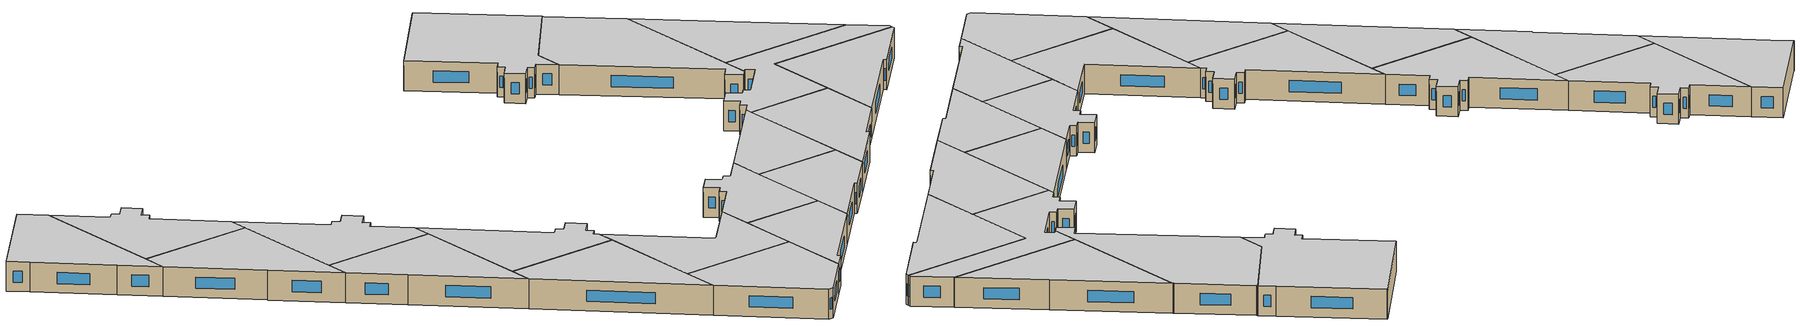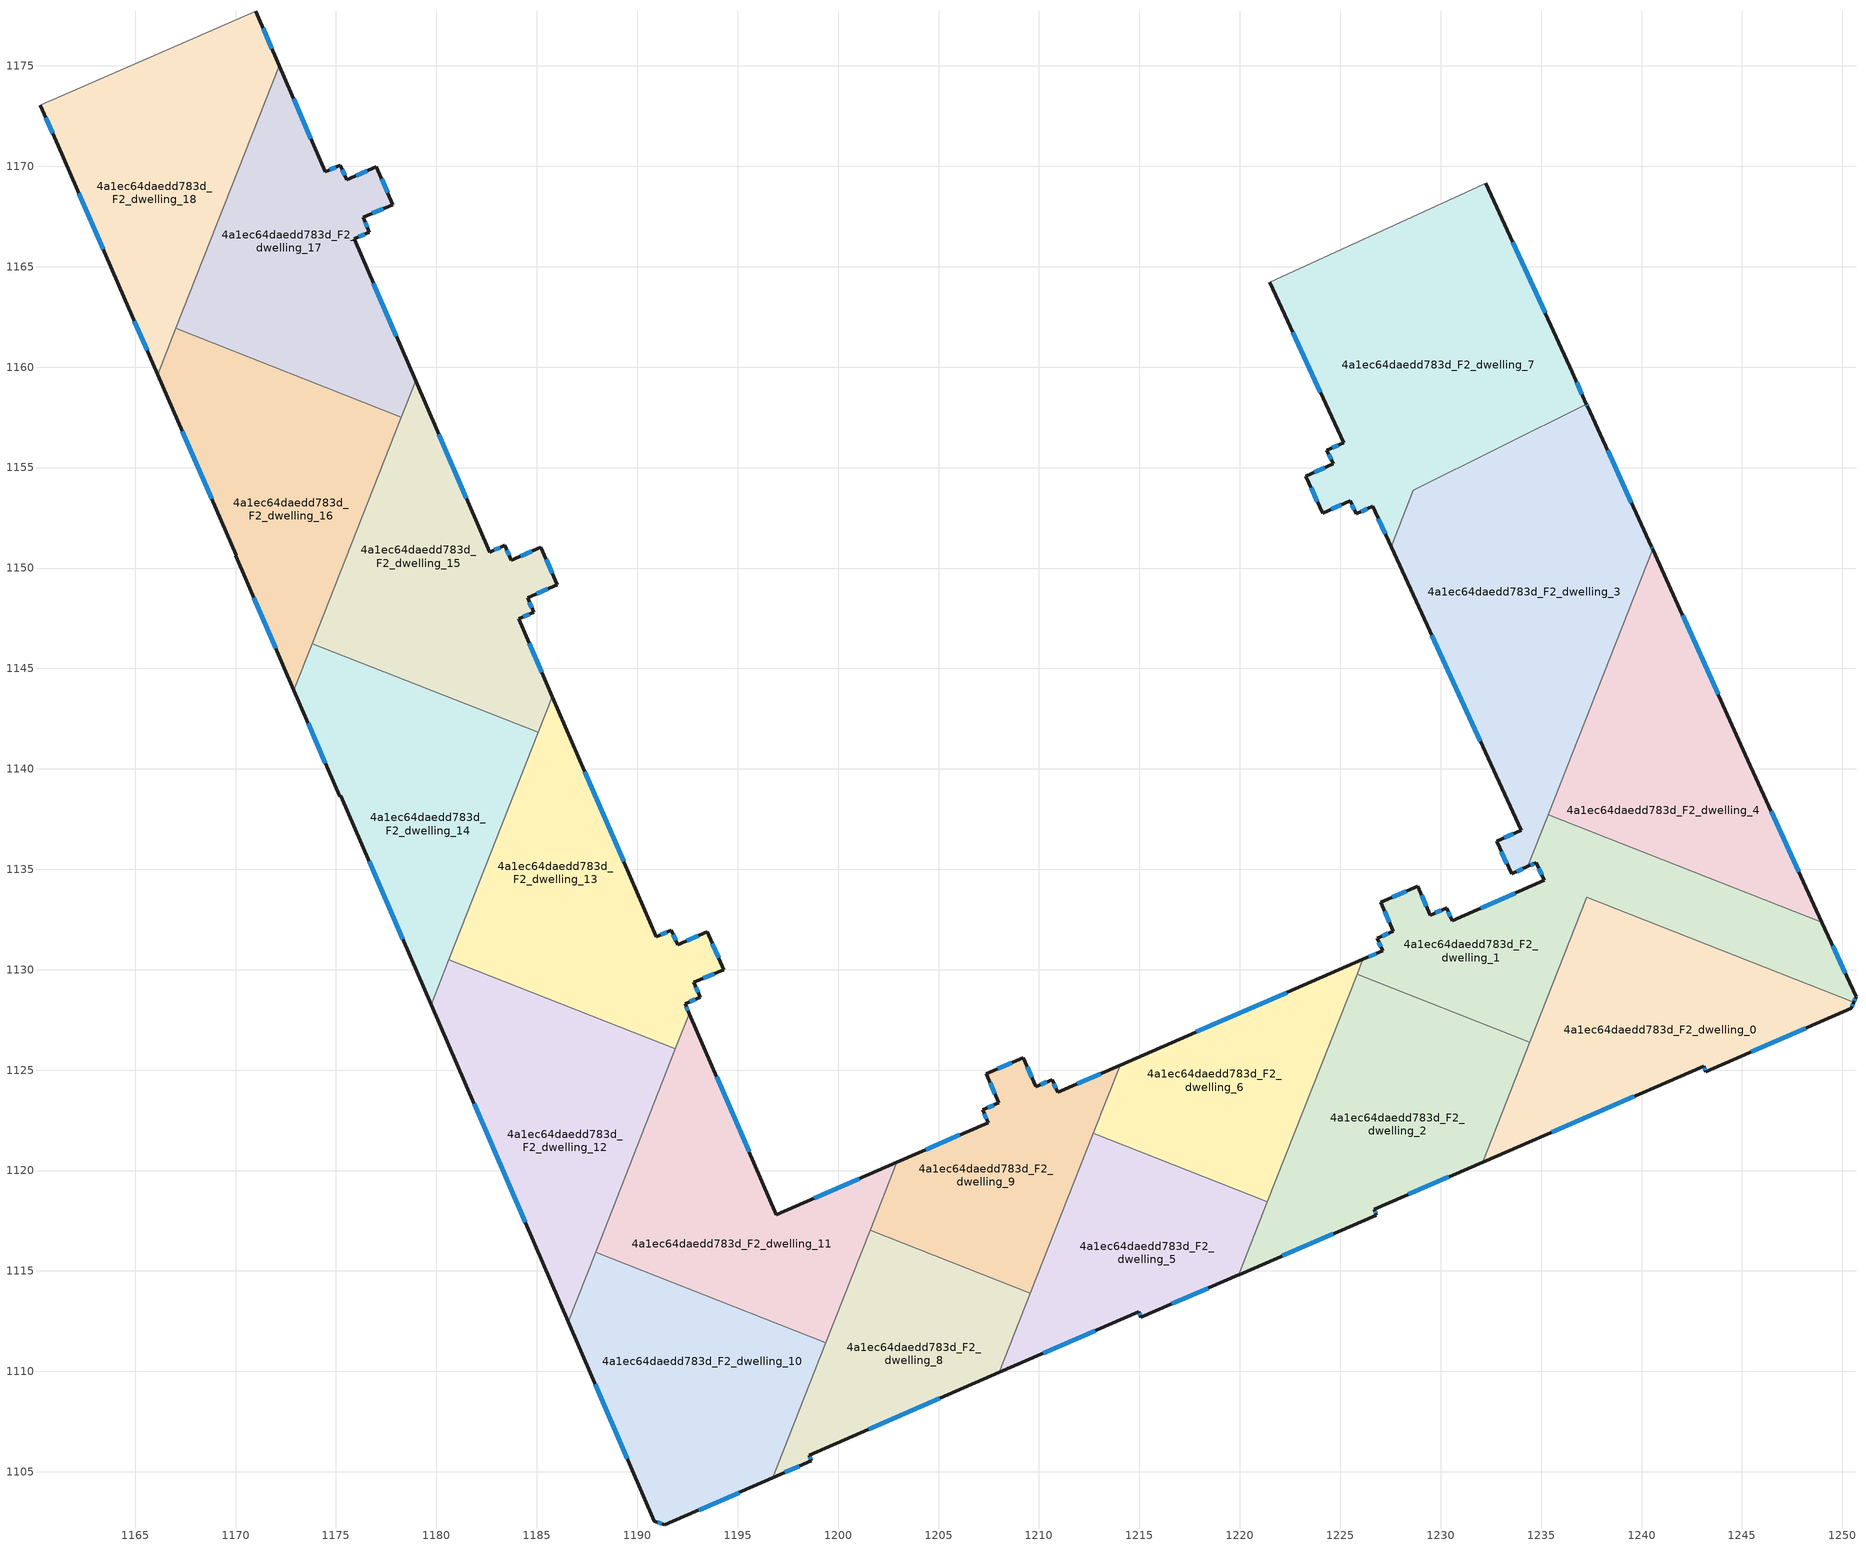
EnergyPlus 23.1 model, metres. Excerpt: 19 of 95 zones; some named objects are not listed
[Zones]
4a1ec64daedd783d_F2_dwelling_0
 floor to 4a1ec64daedd783d_F1_dwelling_0 (EU_floor_Construction): 1250.56,1128.37 1250.45,1128.08 1243.2,1124.92 1243.09,1125.2 1232.09,1120.42 1237.27,1133.6 z6
 wall outside (EU_wall_Construction): 1232.09,1120.42 1243.09,1125.2 1243.2,1124.92 1250.45,1128.08 1250.56,1128.37 z6:9
 wall to 4a1ec64daedd783d_F2_dwelling_1 (EU_wall_Construction): 1250.56,1128.37 1237.27,1133.6 1234.44,1126.4 z6:9
 wall to 4a1ec64daedd783d_F2_dwelling_2 (EU_wall_Construction): 1234.44,1126.4 1232.09,1120.42 z6:9
 window (EU_Window_Construction): 1243.13,1125.11 1243.17,1125.01 / 1235.54,1121.92 1239.64,1123.7 / 1250.48,1128.17 1250.53,1128.28 / 1245.47,1125.91 1248.18,1127.09 z6.94:8.06
 ceiling to 4a1ec64daedd783d_F3_dwelling_0 (EU_floor_Construction): 1250.45,1128.08 1250.56,1128.37 1237.27,1133.6 1232.09,1120.42 1243.09,1125.2 1243.2,1124.92 z9
4a1ec64daedd783d_F2_dwelling_1
 floor to 4a1ec64daedd783d_F1_dwelling_1 (EU_floor_Construction): 1248.98,1132.36 1250.68,1128.65 1250.56,1128.37 1237.27,1133.6 1234.44,1126.4 1225.84,1129.79 1226.12,1130.51 1227.11,1130.94 1226.84,1131.57 1227.65,1131.92 1227.02,1133.37 1228.85,1134.16 1229.48,1132.72 1230.28,1133.06 1230.29,1133.07 1230.56,1132.45 1235.16,1134.44 1234.75,1135.33 1234.35,1135.14 1235.36,1137.72 z6
 wall outside (EU_wall_Construction): 1234.35,1135.14 1234.75,1135.33 1235.16,1134.44 1230.56,1132.45 1230.29,1133.07 1230.28,1133.06 1229.48,1132.72 1228.85,1134.16 1227.02,1133.37 1227.65,1131.92 1226.84,1131.57 1227.11,1130.94 1226.12,1130.51 / 1250.56,1128.37 1250.68,1128.65 1248.98,1132.36 z6:9
 wall to 4a1ec64daedd783d_F2_dwelling_2 (EU_wall_Construction): 1225.84,1129.79 1234.44,1126.4 z6:9
 wall to 4a1ec64daedd783d_F2_dwelling_4 (EU_wall_Construction): 1248.98,1132.36 1235.36,1137.72 z6:9
 wall to 4a1ec64daedd783d_F2_dwelling_6 (EU_wall_Construction): 1226.12,1130.51 1225.84,1129.79 z6:9
 wall to 4a1ec64daedd783d_F2_dwelling_3 (EU_wall_Construction): 1235.36,1137.72 1234.35,1135.14 z6:9
 window (EU_Window_Construction): 1226.8,1130.81 1226.43,1130.65 / 1226.92,1131.37 1227.02,1131.14 / 1227.39,1131.81 1227.09,1131.68 / 1227.22,1132.91 1227.45,1132.37 / 1228.28,1133.91 1227.59,1133.62 / 1229.28,1133.17 1229.05,1133.71 / 1230.03,1132.96 1229.73,1132.83 / 1230.48,1132.64 1230.38,1132.87 / 1233.72,1133.82 1232,1133.07 / 1234.88,1135.05 1235.03,1134.72 / 1234.47,1135.2 1234.62,1135.27 / 1250.15,1129.81 1249.51,1131.2 / 1250.6,1128.46 1250.64,1128.56 z6.94:8.06
 ceiling to 4a1ec64daedd783d_F3_dwelling_1 (EU_floor_Construction): 1250.56,1128.37 1250.68,1128.65 1248.98,1132.36 1235.36,1137.72 1234.35,1135.14 1234.75,1135.33 1235.16,1134.44 1230.56,1132.45 1230.29,1133.07 1230.28,1133.06 1229.48,1132.72 1228.85,1134.16 1227.02,1133.37 1227.65,1131.92 1226.84,1131.57 1227.11,1130.94 1226.12,1130.51 1225.84,1129.79 1234.44,1126.4 1237.27,1133.6 z9
4a1ec64daedd783d_F2_dwelling_10
 floor to 4a1ec64daedd783d_F1_dwelling_10 (EU_floor_Construction): 1199.39,1111.42 1196.75,1104.71 1191.38,1102.36 1190.85,1102.54 1186.56,1112.47 1187.92,1115.94 z6
 wall outside (EU_wall_Construction): 1186.56,1112.47 1190.85,1102.54 1191.38,1102.36 1196.75,1104.71 z6:9
 wall to 4a1ec64daedd783d_F2_dwelling_11 (EU_wall_Construction): 1199.39,1111.42 1187.92,1115.94 z6:9
 wall to 4a1ec64daedd783d_F2_dwelling_12 (EU_wall_Construction): 1187.92,1115.94 1186.56,1112.47 z6:9
 wall to 4a1ec64daedd783d_F2_dwelling_8 (EU_wall_Construction): 1196.75,1104.71 1199.39,1111.42 z6:9
 window (EU_Window_Construction): 1191.02,1102.48 1191.21,1102.41 / 1187.9,1109.36 1189.5,1105.65 / 1193.06,1103.09 1195.07,1103.97 z6.94:8.06
 ceiling to 4a1ec64daedd783d_F3_dwelling_10 (EU_floor_Construction): 1196.75,1104.71 1199.39,1111.42 1187.92,1115.94 1186.56,1112.47 1190.85,1102.54 1191.38,1102.36 z9
4a1ec64daedd783d_F2_dwelling_11
 floor to 4a1ec64daedd783d_F1_dwelling_11 (EU_floor_Construction): 1202.93,1120.42 1199.39,1111.42 1187.92,1115.94 1192.59,1127.81 1196.92,1117.8 z6
 wall outside (EU_wall_Construction): 1202.93,1120.42 1196.92,1117.8 1192.59,1127.81 z6:9
 wall to 4a1ec64daedd783d_F2_dwelling_9 (EU_wall_Construction): 1201.6,1117.03 1202.93,1120.42 z6:9
 wall to 4a1ec64daedd783d_F2_dwelling_13 (EU_wall_Construction): 1192.59,1127.81 1191.9,1126.06 z6:9
 wall to 4a1ec64daedd783d_F2_dwelling_12 (EU_wall_Construction): 1191.9,1126.06 1187.92,1115.94 z6:9
 wall to 4a1ec64daedd783d_F2_dwelling_8 (EU_wall_Construction): 1199.39,1111.42 1201.6,1117.03 z6:9
 window (EU_Window_Construction): 1201.05,1119.6 1198.81,1118.62 / 1195.56,1120.94 1193.95,1124.67 z6.94:8.06
 ceiling to 4a1ec64daedd783d_F3_dwelling_11 (EU_floor_Construction): 1199.39,1111.42 1202.93,1120.42 1196.92,1117.8 1192.59,1127.81 1187.92,1115.94 z9
4a1ec64daedd783d_F2_dwelling_12
 floor to 4a1ec64daedd783d_F1_dwelling_12 (EU_floor_Construction): 1191.9,1126.06 1186.56,1112.47 1179.73,1128.27 1180.61,1130.5 z6
 wall outside (EU_wall_Construction): 1179.73,1128.27 1186.56,1112.47 z6:9
 wall to 4a1ec64daedd783d_F2_dwelling_13 (EU_wall_Construction): 1191.9,1126.06 1180.61,1130.5 z6:9
 wall to 4a1ec64daedd783d_F2_dwelling_14 (EU_wall_Construction): 1180.61,1130.5 1179.73,1128.27 z6:9
 window (EU_Window_Construction): 1181.87,1123.32 1184.42,1117.42 z6.94:8.06
 ceiling to 4a1ec64daedd783d_F3_dwelling_12 (EU_floor_Construction): 1186.56,1112.47 1191.9,1126.06 1180.61,1130.5 1179.73,1128.27 z9
4a1ec64daedd783d_F2_dwelling_13
 floor to 4a1ec64daedd783d_F1_dwelling_13 (EU_floor_Construction): 1185.76,1143.6 1190.94,1131.64 1191.7,1131.97 1192.01,1131.24 1193.49,1131.88 1194.3,1130.01 1192.82,1129.37 1193.14,1128.64 1192.38,1128.31 1192.59,1127.81 1191.9,1126.06 1180.61,1130.5 z6
 wall outside (EU_wall_Construction): 1192.59,1127.81 1192.38,1128.31 1193.14,1128.64 1192.82,1129.37 1194.3,1130.01 1193.49,1131.88 1192.01,1131.24 1191.7,1131.97 1190.94,1131.64 1185.76,1143.6 z6:9
 wall to 4a1ec64daedd783d_F2_dwelling_15 (EU_wall_Construction): 1185.76,1143.6 1185.06,1141.82 z6:9
 wall to 4a1ec64daedd783d_F2_dwelling_14 (EU_wall_Construction): 1185.06,1141.82 1180.61,1130.5 z6:9
 window (EU_Window_Construction): 1191.46,1131.87 1191.17,1131.74 / 1191.91,1131.47 1191.79,1131.74 / 1193.03,1131.68 1192.47,1131.44 / 1194.05,1130.59 1193.74,1131.29 / 1193.28,1129.57 1193.84,1129.81 / 1193.04,1128.87 1192.92,1129.14 / 1192.61,1128.41 1192.9,1128.54 / 1192.53,1127.97 1192.44,1128.15 / 1189.32,1135.39 1187.39,1139.85 z6.94:8.06
 ceiling to 4a1ec64daedd783d_F3_dwelling_13 (EU_floor_Construction): 1191.9,1126.06 1192.59,1127.81 1192.38,1128.31 1193.14,1128.64 1192.82,1129.37 1194.3,1130.01 1193.49,1131.88 1192.01,1131.24 1191.7,1131.97 1190.94,1131.64 1185.76,1143.6 1180.61,1130.5 z9
4a1ec64daedd783d_F2_dwelling_14
 floor to 4a1ec64daedd783d_F1_dwelling_14 (EU_floor_Construction): 1185.06,1141.82 1179.73,1128.27 1175.24,1138.66 1175.19,1138.63 1172.9,1143.92 1173.82,1146.24 z6
 wall outside (EU_wall_Construction): 1172.9,1143.92 1175.19,1138.63 1175.24,1138.66 1179.73,1128.27 z6:9
 wall to 4a1ec64daedd783d_F2_dwelling_15 (EU_wall_Construction): 1185.06,1141.82 1173.82,1146.24 z6:9
 wall to 4a1ec64daedd783d_F2_dwelling_16 (EU_wall_Construction): 1173.82,1146.24 1172.9,1143.92 z6:9
 window (EU_Window_Construction): 1176.65,1135.41 1178.32,1131.53 / 1173.62,1142.26 1174.47,1140.29 z6.94:8.06
 ceiling to 4a1ec64daedd783d_F3_dwelling_14 (EU_floor_Construction): 1179.73,1128.27 1185.06,1141.82 1173.82,1146.24 1172.9,1143.92 1175.19,1138.63 1175.24,1138.66 z9
4a1ec64daedd783d_F2_dwelling_15
 floor to 4a1ec64daedd783d_F1_dwelling_15 (EU_floor_Construction): 1178.96,1159.32 1182.65,1150.79 1183.41,1151.12 1183.73,1150.4 1185.2,1151.04 1186.02,1149.16 1184.54,1148.52 1184.85,1147.79 1184.09,1147.47 1185.76,1143.6 1185.06,1141.82 1173.82,1146.24 z6
 wall outside (EU_wall_Construction): 1185.76,1143.6 1184.09,1147.47 1184.85,1147.79 1184.54,1148.52 1186.02,1149.16 1185.2,1151.04 1183.73,1150.4 1183.41,1151.12 1182.65,1150.79 1178.96,1159.32 z6:9
 wall to 4a1ec64daedd783d_F2_dwelling_17 (EU_wall_Construction): 1178.96,1159.32 1178.25,1157.51 z6:9
 wall to 4a1ec64daedd783d_F2_dwelling_16 (EU_wall_Construction): 1178.25,1157.51 1173.82,1146.24 z6:9
 window (EU_Window_Construction): 1183.17,1151.02 1182.89,1150.9 / 1183.63,1150.62 1183.51,1150.9 / 1184.74,1150.84 1184.19,1150.6 / 1185.76,1149.75 1185.46,1150.45 / 1185,1148.72 1185.55,1148.96 / 1184.75,1148.02 1184.63,1148.29 / 1184.33,1147.57 1184.61,1147.69 / 1185.24,1144.81 1184.62,1146.26 / 1181.5,1153.47 1180.12,1156.65 z6.94:8.06
 ceiling to 4a1ec64daedd783d_F3_dwelling_15 (EU_floor_Construction): 1185.06,1141.82 1185.76,1143.6 1184.09,1147.47 1184.85,1147.79 1184.54,1148.52 1186.02,1149.16 1185.2,1151.04 1183.73,1150.4 1183.41,1151.12 1182.65,1150.79 1178.96,1159.32 1173.82,1146.24 z9
4a1ec64daedd783d_F2_dwelling_16
 floor to 4a1ec64daedd783d_F1_dwelling_16 (EU_floor_Construction): 1178.25,1157.51 1172.9,1143.92 1170.01,1150.61 1170.05,1150.63 1166.12,1159.63 1167.03,1161.93 z6
 wall outside (EU_wall_Construction): 1166.12,1159.63 1170.05,1150.63 1170.01,1150.61 1172.9,1143.92 z6:9
 wall to 4a1ec64daedd783d_F2_dwelling_17 (EU_wall_Construction): 1178.25,1157.51 1167.03,1161.93 z6:9
 wall to 4a1ec64daedd783d_F2_dwelling_18 (EU_wall_Construction): 1167.03,1161.93 1166.12,1159.63 z6:9
 window (EU_Window_Construction): 1167.35,1156.81 1168.82,1153.45 / 1170.92,1148.51 1172,1146.01 z6.94:8.06
 ceiling to 4a1ec64daedd783d_F3_dwelling_16 (EU_floor_Construction): 1172.9,1143.92 1178.25,1157.51 1167.03,1161.93 1166.12,1159.63 1170.05,1150.63 1170.01,1150.61 z9
4a1ec64daedd783d_F2_dwelling_17
 floor to 4a1ec64daedd783d_F1_dwelling_17 (EU_floor_Construction): 1177.02,1169.97 1177.83,1168.09 1176.35,1167.45 1176.66,1166.73 1175.91,1166.4 1178.96,1159.32 1178.25,1157.51 1167.03,1161.93 1172.18,1175.01 1174.46,1169.73 1175.22,1170.05 1175.54,1169.33 z6
 wall outside (EU_wall_Construction): 1178.96,1159.32 1175.91,1166.4 1176.66,1166.73 1176.35,1167.45 1177.83,1168.09 1177.02,1169.97 1175.54,1169.33 1175.22,1170.05 1174.46,1169.73 1172.18,1175.01 z6:9
 wall to 4a1ec64daedd783d_F2_dwelling_18 (EU_wall_Construction): 1172.18,1175.01 1167.03,1161.93 z6:9
 window (EU_Window_Construction): 1175.44,1169.55 1175.32,1169.83 / 1176.55,1169.77 1176,1169.53 / 1177.57,1168.68 1177.27,1169.38 / 1176.81,1167.65 1177.36,1167.89 / 1176.56,1166.95 1176.45,1167.23 / 1176.14,1166.5 1176.43,1166.62 / 1178.01,1161.54 1176.86,1164.18 / 1173.75,1171.38 1172.89,1173.36 / 1174.99,1169.95 1174.7,1169.83 z6.94:8.06
 ceiling to 4a1ec64daedd783d_F3_dwelling_17 (EU_floor_Construction): 1178.25,1157.51 1178.96,1159.32 1175.91,1166.4 1176.66,1166.73 1176.35,1167.45 1177.83,1168.09 1177.02,1169.97 1175.54,1169.33 1175.22,1170.05 1174.46,1169.73 1172.18,1175.01 1167.03,1161.93 z9
4a1ec64daedd783d_F2_dwelling_18
 floor to 4a1ec64daedd783d_F1_dwelling_18 (EU_floor_Construction): 1171,1177.73 1172.18,1175.01 1166.12,1159.63 1164.43,1163.51 1161.18,1171.02 1160.26,1173.04 1160.32,1173.06 z6
 wall outside (EU_wall_Construction): 1172.18,1175.01 1171,1177.73 / 1160.26,1173.04 1161.18,1171.02 1164.43,1163.51 1166.12,1159.63 z6:9
 wall adiabatic (EU_wall_Construction): 1171,1177.73 1160.32,1173.06 1160.26,1173.04 z6:9
 window (EU_Window_Construction): 1171.81,1175.86 1171.37,1176.88 / 1164.96,1162.3 1165.59,1160.84 / 1162.2,1168.67 1163.41,1165.87 / 1160.55,1172.41 1160.89,1171.65 z6.94:8.06
 ceiling to 4a1ec64daedd783d_F3_dwelling_18 (EU_floor_Construction): 1166.12,1159.63 1172.18,1175.01 1171,1177.73 1160.32,1173.06 1160.26,1173.04 1161.18,1171.02 1164.43,1163.51 z9
4a1ec64daedd783d_F2_dwelling_2
 floor to 4a1ec64daedd783d_F1_dwelling_2 (EU_floor_Construction): 1234.44,1126.4 1232.09,1120.42 1226.7,1118.08 1226.8,1117.79 1219.98,1114.82 1219.94,1114.8 1225.84,1129.79 z6
 wall outside (EU_wall_Construction): 1219.94,1114.8 1219.98,1114.82 1226.8,1117.79 1226.7,1118.08 1232.09,1120.42 z6:9
 wall to 4a1ec64daedd783d_F2_dwelling_5 (EU_wall_Construction): 1221.38,1118.44 1219.94,1114.8 z6:9
 wall to 4a1ec64daedd783d_F2_dwelling_6 (EU_wall_Construction): 1225.84,1129.79 1221.38,1118.45 z6:9
 window (EU_Window_Construction): 1226.77,1117.88 1226.73,1117.99 / 1222.12,1115.75 1224.66,1116.86 / 1228.39,1118.81 1230.4,1119.68 z6.94:8.06
 ceiling to 4a1ec64daedd783d_F3_dwelling_2 (EU_floor_Construction): 1232.09,1120.42 1234.44,1126.4 1225.84,1129.79 1219.94,1114.8 1219.98,1114.82 1226.8,1117.79 1226.7,1118.08 z9
4a1ec64daedd783d_F2_dwelling_3
 floor to 4a1ec64daedd783d_F1_dwelling_3 (EU_floor_Construction): 1237.31,1158.03 1240.49,1151.08 1240.56,1150.93 1234.35,1135.14 1233.53,1134.77 1232.79,1136.39 1234.01,1136.95 1227.53,1151.07 1228.63,1153.87 1237.25,1158.17 z6
 wall outside (EU_wall_Construction): 1240.56,1150.93 1240.49,1151.08 1237.31,1158.03 1237.25,1158.17 / 1227.53,1151.07 1234.01,1136.95 1232.79,1136.39 1233.53,1134.77 1234.35,1135.14 z6:9
 wall to 4a1ec64daedd783d_F2_dwelling_7 (EU_wall_Construction): 1237.25,1158.17 1228.63,1153.87 1227.53,1151.07 z6:9
 wall to 4a1ec64daedd783d_F2_dwelling_4 (EU_wall_Construction): 1235.36,1137.72 1240.56,1150.93 z6:9
 window (EU_Window_Construction): 1239.49,1153.26 1238.31,1155.85 / 1240.54,1150.98 1240.51,1151.03 / 1233.79,1134.89 1234.09,1135.02 / 1233.02,1135.89 1233.3,1135.28 / 1233.62,1136.78 1233.17,1136.57 / 1229.56,1146.64 1231.98,1141.38 / 1237.29,1158.07 1237.27,1158.12 z6.94:8.06
 ceiling to 4a1ec64daedd783d_F3_dwelling_3 (EU_floor_Construction): 1234.35,1135.14 1240.56,1150.93 1240.49,1151.08 1237.31,1158.03 1237.25,1158.17 1228.63,1153.87 1227.53,1151.07 1234.01,1136.95 1232.79,1136.39 1233.53,1134.77 z9
4a1ec64daedd783d_F2_dwelling_4
 floor to 4a1ec64daedd783d_F1_dwelling_4 (EU_floor_Construction): 1240.56,1150.93 1245.3,1140.42 1248.98,1132.36 1235.36,1137.72 z6
 wall outside (EU_wall_Construction): 1248.98,1132.36 1245.3,1140.42 1240.56,1150.93 z6:9
 window (EU_Window_Construction): 1247.83,1134.89 1246.45,1137.89 / 1243.81,1143.71 1242.04,1147.64 z6.94:8.06
 ceiling to 4a1ec64daedd783d_F3_dwelling_4 (EU_floor_Construction): 1248.98,1132.36 1245.3,1140.42 1240.56,1150.93 1235.36,1137.72 z9
4a1ec64daedd783d_F2_dwelling_5
 floor to 4a1ec64daedd783d_F1_dwelling_5 (EU_floor_Construction): 1221.38,1118.45 1219.94,1114.8 1215.07,1112.7 1214.97,1112.97 1208.03,1109.95 1212.71,1121.85 z6
 wall outside (EU_wall_Construction): 1208.03,1109.95 1214.97,1112.97 1215.07,1112.7 1219.94,1114.8 z6:9
 wall to 4a1ec64daedd783d_F2_dwelling_6 (EU_wall_Construction): 1221.38,1118.45 1212.71,1121.85 z6:9
 wall to 4a1ec64daedd783d_F2_dwelling_9 (EU_wall_Construction): 1212.71,1121.85 1209.58,1113.89 z6:9
 wall to 4a1ec64daedd783d_F2_dwelling_8 (EU_wall_Construction): 1209.58,1113.89 1208.03,1109.95 z6:9
 window (EU_Window_Construction): 1215,1112.89 1215.04,1112.79 / 1210.2,1110.9 1212.79,1112.03 / 1216.6,1113.36 1218.42,1114.15 z6.94:8.06
 ceiling to 4a1ec64daedd783d_F3_dwelling_5 (EU_floor_Construction): 1219.94,1114.8 1221.38,1118.45 1212.71,1121.85 1208.03,1109.95 1214.97,1112.97 1215.07,1112.7 z9
4a1ec64daedd783d_F2_dwelling_6
 floor to 4a1ec64daedd783d_F1_dwelling_6 (EU_floor_Construction): 1226.12,1130.51 1221.38,1118.45 1212.71,1121.85 1214.05,1125.25 z6
 wall outside (EU_wall_Construction): 1226.12,1130.51 1214.05,1125.25 z6:9
 wall to 4a1ec64daedd783d_F2_dwelling_9 (EU_wall_Construction): 1214.05,1125.25 1212.71,1121.85 z6:9
 window (EU_Window_Construction): 1222.34,1128.86 1217.83,1126.9 z6.94:8.06
 ceiling to 4a1ec64daedd783d_F3_dwelling_6 (EU_floor_Construction): 1221.38,1118.45 1226.12,1130.51 1214.05,1125.25 1212.71,1121.85 z9
4a1ec64daedd783d_F2_dwelling_7
 floor to 4a1ec64daedd783d_F1_dwelling_7 (EU_floor_Construction): 1232.26,1169.16 1236.54,1159.75 1237.25,1158.17 1228.63,1153.87 1227.53,1151.07 1226.61,1153.07 1225.79,1152.69 1225.49,1153.36 1224.13,1152.73 1223.29,1154.58 1224.64,1155.2 1224.34,1155.86 1225.16,1156.24 1221.5,1164.23 1232.14,1169.11 z6
 wall outside (EU_wall_Construction): 1221.5,1164.23 1225.16,1156.24 1224.34,1155.86 1224.64,1155.2 1223.29,1154.58 1224.13,1152.73 1225.49,1153.36 1225.79,1152.69 1226.61,1153.07 1227.53,1151.07 / 1237.25,1158.17 1236.54,1159.75 1232.26,1169.16 z6:9
 wall adiabatic (EU_wall_Construction): 1232.26,1169.16 1232.14,1169.11 1221.5,1164.23 z6:9
 window (EU_Window_Construction): 1226.05,1152.81 1226.36,1152.95 / 1225.58,1153.15 1225.7,1152.9 / 1224.56,1152.93 1225.06,1153.16 / 1223.55,1154 1223.87,1153.31 / 1224.22,1155 1223.71,1154.77 / 1224.43,1155.65 1224.55,1155.41 / 1224.9,1156.12 1224.6,1155.98 / 1222.65,1161.73 1224.01,1158.74 / 1235.2,1162.7 1233.6,1166.21 / 1237.03,1158.66 1236.76,1159.25 / 1226.9,1152.44 1227.25,1151.7 z6.94:8.06
 ceiling to 4a1ec64daedd783d_F3_dwelling_7 (EU_floor_Construction): 1237.25,1158.17 1236.54,1159.75 1232.26,1169.16 1232.14,1169.11 1221.5,1164.23 1225.16,1156.24 1224.34,1155.86 1224.64,1155.2 1223.29,1154.58 1224.13,1152.73 1225.49,1153.36 1225.79,1152.69 1226.61,1153.07 1227.53,1151.07 1228.63,1153.87 z9
4a1ec64daedd783d_F2_dwelling_8
 floor to 4a1ec64daedd783d_F1_dwelling_8 (EU_floor_Construction): 1209.58,1113.89 1208.03,1109.95 1198.57,1105.84 1198.66,1105.54 1196.75,1104.71 1201.6,1117.03 z6
 wall outside (EU_wall_Construction): 1196.75,1104.71 1198.66,1105.54 1198.57,1105.84 1208.03,1109.95 z6:9
 wall to 4a1ec64daedd783d_F2_dwelling_9 (EU_wall_Construction): 1209.58,1113.89 1201.6,1117.03 z6:9
 window (EU_Window_Construction): 1198.63,1105.63 1198.6,1105.74 / 1197.35,1104.97 1198.06,1105.28 / 1201.53,1107.13 1205.06,1108.66 z6.94:8.06
 ceiling to 4a1ec64daedd783d_F3_dwelling_8 (EU_floor_Construction): 1208.03,1109.95 1209.58,1113.89 1201.6,1117.03 1196.75,1104.71 1198.66,1105.54 1198.57,1105.84 z9
4a1ec64daedd783d_F2_dwelling_9
 floor to 4a1ec64daedd783d_F1_dwelling_9 (EU_floor_Construction): 1214.05,1125.25 1209.58,1113.89 1201.6,1117.03 1202.93,1120.42 1207.47,1122.39 1207.2,1123.02 1208.01,1123.37 1207.38,1124.82 1209.21,1125.62 1209.83,1124.19 1209.84,1124.17 1210.65,1124.52 1210.93,1123.9 z6
 wall outside (EU_wall_Construction): 1214.05,1125.25 1210.93,1123.9 1210.65,1124.52 1209.84,1124.17 1209.83,1124.19 1209.21,1125.62 1207.38,1124.82 1208.01,1123.37 1207.2,1123.02 1207.47,1122.39 1202.93,1120.42 z6:9
 window (EU_Window_Construction): 1206.05,1121.77 1204.35,1121.04 / 1207.28,1122.82 1207.38,1122.59 / 1207.75,1123.26 1207.45,1123.13 / 1207.58,1124.37 1207.81,1123.83 / 1208.64,1125.37 1207.95,1125.07 / 1209.64,1124.64 1209.41,1125.17 / 1210.4,1124.41 1210.09,1124.28 / 1210.84,1124.09 1210.74,1124.33 / 1213.07,1124.83 1211.9,1124.32 z6.94:8.06
 ceiling to 4a1ec64daedd783d_F3_dwelling_9 (EU_floor_Construction): 1209.58,1113.89 1214.05,1125.25 1210.93,1123.9 1210.65,1124.52 1209.84,1124.17 1209.83,1124.19 1209.21,1125.62 1207.38,1124.82 1208.01,1123.37 1207.2,1123.02 1207.47,1122.39 1202.93,1120.42 1201.6,1117.03 z9
[Building]
EU S2 Campaign: North Axis=0; Terrain=City; Solar Distribution=FullExterior
[Site:Location]
Vienna: Latitude=48; Longitude=16.5; Time Zone=1; Elevation=183
[SizingPeriod:WeatherFileDays]
AnnualSizingPeriod: Begin Month=1; Begin Day of Month=1; End Month=12; End Day of Month=31; Day of Week for Start Day=Monday; Use Weather File Daylight Saving Period=No; Use Weather File Rain and Snow Indicators=No
[MATERIAL]
EU_InternalMass_Material: Roughness=MediumRough; Thickness=0.1; Conductivity=1; Density=1800; Specific Heat=900; Thermal Absorptance=0.9; Solar Absorptance=0.7; Visible Absorptance=0.7
[MATERIAL:NOMASS] Roughness=MediumRough; Thermal Absorptance=0.9; Solar Absorptance=0.7; Visible Absorptance=0.7
Name | Thermal Resistance
EU_wall_NoMass | 0.914258
EU_floor_NoMass | 1.09711
[WINDOWMATERIAL:SIMPLEGLAZINGSYSTEM]
EU_Window_SimpleGlazing: UFactor=2.09642; Solar Heat Gain Coefficient=0.65; Visible Transmittance=0.65
[CONSTRUCTION]
EU_wall_Construction: EU_wall_NoMass
EU_floor_Construction: EU_floor_NoMass
EU_Window_Construction: EU_Window_SimpleGlazing
EU_InternalMass_Construction: EU_InternalMass_Material
[ZONE] Type=1; Multiplier=1; Ceiling Height=autocalculate; Floor Area=autocalculate; Part of Total Floor Area=Yes
Name | Volume
4a1ec64daedd783d_F2_dwelling_0 | 308.501
4a1ec64daedd783d_F2_dwelling_1 | 310.837
4a1ec64daedd783d_F2_dwelling_10 | 307.521
4a1ec64daedd783d_F2_dwelling_11 | 307.512
4a1ec64daedd783d_F2_dwelling_12 | 309.465
4a1ec64daedd783d_F2_dwelling_13 | 309.435
4a1ec64daedd783d_F2_dwelling_14 | 308.497
4a1ec64daedd783d_F2_dwelling_15 | 308.499
4a1ec64daedd783d_F2_dwelling_16 | 308.516
4a1ec64daedd783d_F2_dwelling_17 | 308.492
4a1ec64daedd783d_F2_dwelling_18 | 308.454
4a1ec64daedd783d_F2_dwelling_2 | 313.151
4a1ec64daedd783d_F2_dwelling_3 | 475.063
4a1ec64daedd783d_F2_dwelling_4 | 310.839
4a1ec64daedd783d_F2_dwelling_5 | 232.154
4a1ec64daedd783d_F2_dwelling_6 | 232.188
4a1ec64daedd783d_F2_dwelling_7 | 460.265
4a1ec64daedd783d_F2_dwelling_8 | 220.937
4a1ec64daedd783d_F2_dwelling_9 | 220.929
[INTERNALMASS] Construction=EU_InternalMass_Construction
Name | Zone or ZoneList | Surface Area
4a1ec64daedd783d_F2_dwelling_0_EU_InternalMass | 4a1ec64daedd783d_F2_dwelling_0 | 102.833
4a1ec64daedd783d_F2_dwelling_1_EU_InternalMass | 4a1ec64daedd783d_F2_dwelling_1 | 103.612
4a1ec64daedd783d_F2_dwelling_2_EU_InternalMass | 4a1ec64daedd783d_F2_dwelling_2 | 104.384
4a1ec64daedd783d_F2_dwelling_3_EU_InternalMass | 4a1ec64daedd783d_F2_dwelling_3 | 158.36
4a1ec64daedd783d_F2_dwelling_4_EU_InternalMass | 4a1ec64daedd783d_F2_dwelling_4 | 103.612
4a1ec64daedd783d_F2_dwelling_5_EU_InternalMass | 4a1ec64daedd783d_F2_dwelling_5 | 77.3871
4a1ec64daedd783d_F2_dwelling_6_EU_InternalMass | 4a1ec64daedd783d_F2_dwelling_6 | 77.3955
4a1ec64daedd783d_F2_dwelling_7_EU_InternalMass | 4a1ec64daedd783d_F2_dwelling_7 | 153.421
4a1ec64daedd783d_F2_dwelling_8_EU_InternalMass | 4a1ec64daedd783d_F2_dwelling_8 | 73.6453
4a1ec64daedd783d_F2_dwelling_9_EU_InternalMass | 4a1ec64daedd783d_F2_dwelling_9 | 73.6432
4a1ec64daedd783d_F2_dwelling_10_EU_InternalMass | 4a1ec64daedd783d_F2_dwelling_10 | 102.509
4a1ec64daedd783d_F2_dwelling_11_EU_InternalMass | 4a1ec64daedd783d_F2_dwelling_11 | 102.502
4a1ec64daedd783d_F2_dwelling_12_EU_InternalMass | 4a1ec64daedd783d_F2_dwelling_12 | 103.158
4a1ec64daedd783d_F2_dwelling_13_EU_InternalMass | 4a1ec64daedd783d_F2_dwelling_13 | 103.147
4a1ec64daedd783d_F2_dwelling_14_EU_InternalMass | 4a1ec64daedd783d_F2_dwelling_14 | 102.83
4a1ec64daedd783d_F2_dwelling_15_EU_InternalMass | 4a1ec64daedd783d_F2_dwelling_15 | 102.833
4a1ec64daedd783d_F2_dwelling_16_EU_InternalMass | 4a1ec64daedd783d_F2_dwelling_16 | 102.838
4a1ec64daedd783d_F2_dwelling_17_EU_InternalMass | 4a1ec64daedd783d_F2_dwelling_17 | 102.83
4a1ec64daedd783d_F2_dwelling_18_EU_InternalMass | 4a1ec64daedd783d_F2_dwelling_18 | 102.818
[OTHEREQUIPMENT] Fuel Type=Electricity; Design Level Calculation Method=Watts/Area; Power per Zone Floor Area=1; Fraction Latent=0; Fraction Radiant=0; Fraction Lost=0; Carbon Dioxide Generation Rate=0; EndUse Subcategory=EU_Step8_InternalGains
Name | Zone or ZoneList or Space or SpaceList | Schedule
EU_Step8_InternalGain_4a1ec64daedd783d_F2_dwelling_0_f000 | 4a1ec64daedd783d_F2_dwelling_0 | EU_Step8_GainSchedule_4a1ec64daedd783d_F2_dwelling_0_f000
EU_Step8_InternalGain_4a1ec64daedd783d_F2_dwelling_1_f000 | 4a1ec64daedd783d_F2_dwelling_1 | EU_Step8_GainSchedule_4a1ec64daedd783d_F2_dwelling_1_f000
EU_Step8_InternalGain_4a1ec64daedd783d_F2_dwelling_2_f000 | 4a1ec64daedd783d_F2_dwelling_2 | EU_Step8_GainSchedule_4a1ec64daedd783d_F2_dwelling_2_f000
EU_Step8_InternalGain_4a1ec64daedd783d_F2_dwelling_3_f000 | 4a1ec64daedd783d_F2_dwelling_3 | EU_Step8_GainSchedule_4a1ec64daedd783d_F2_dwelling_3_f000
EU_Step8_InternalGain_4a1ec64daedd783d_F2_dwelling_4_f000 | 4a1ec64daedd783d_F2_dwelling_4 | EU_Step8_GainSchedule_4a1ec64daedd783d_F2_dwelling_4_f000
EU_Step8_InternalGain_4a1ec64daedd783d_F2_dwelling_5_f000 | 4a1ec64daedd783d_F2_dwelling_5 | EU_Step8_GainSchedule_4a1ec64daedd783d_F2_dwelling_5_f000
EU_Step8_InternalGain_4a1ec64daedd783d_F2_dwelling_6_f000 | 4a1ec64daedd783d_F2_dwelling_6 | EU_Step8_GainSchedule_4a1ec64daedd783d_F2_dwelling_6_f000
EU_Step8_InternalGain_4a1ec64daedd783d_F2_dwelling_7_f000 | 4a1ec64daedd783d_F2_dwelling_7 | EU_Step8_GainSchedule_4a1ec64daedd783d_F2_dwelling_7_f000
EU_Step8_InternalGain_4a1ec64daedd783d_F2_dwelling_8_f000 | 4a1ec64daedd783d_F2_dwelling_8 | EU_Step8_GainSchedule_4a1ec64daedd783d_F2_dwelling_8_f000
EU_Step8_InternalGain_4a1ec64daedd783d_F2_dwelling_9_f000 | 4a1ec64daedd783d_F2_dwelling_9 | EU_Step8_GainSchedule_4a1ec64daedd783d_F2_dwelling_9_f000
EU_Step8_InternalGain_4a1ec64daedd783d_F2_dwelling_10_f000 | 4a1ec64daedd783d_F2_dwelling_10 | EU_Step8_GainSchedule_4a1ec64daedd783d_F2_dwelling_10_f000
EU_Step8_InternalGain_4a1ec64daedd783d_F2_dwelling_11_f000 | 4a1ec64daedd783d_F2_dwelling_11 | EU_Step8_GainSchedule_4a1ec64daedd783d_F2_dwelling_11_f000
EU_Step8_InternalGain_4a1ec64daedd783d_F2_dwelling_12_f000 | 4a1ec64daedd783d_F2_dwelling_12 | EU_Step8_GainSchedule_4a1ec64daedd783d_F2_dwelling_12_f000
EU_Step8_InternalGain_4a1ec64daedd783d_F2_dwelling_13_f000 | 4a1ec64daedd783d_F2_dwelling_13 | EU_Step8_GainSchedule_4a1ec64daedd783d_F2_dwelling_13_f000
EU_Step8_InternalGain_4a1ec64daedd783d_F2_dwelling_14_f000 | 4a1ec64daedd783d_F2_dwelling_14 | EU_Step8_GainSchedule_4a1ec64daedd783d_F2_dwelling_14_f000
EU_Step8_InternalGain_4a1ec64daedd783d_F2_dwelling_15_f000 | 4a1ec64daedd783d_F2_dwelling_15 | EU_Step8_GainSchedule_4a1ec64daedd783d_F2_dwelling_15_f000
EU_Step8_InternalGain_4a1ec64daedd783d_F2_dwelling_16_f000 | 4a1ec64daedd783d_F2_dwelling_16 | EU_Step8_GainSchedule_4a1ec64daedd783d_F2_dwelling_16_f000
EU_Step8_InternalGain_4a1ec64daedd783d_F2_dwelling_17_f000 | 4a1ec64daedd783d_F2_dwelling_17 | EU_Step8_GainSchedule_4a1ec64daedd783d_F2_dwelling_17_f000
EU_Step8_InternalGain_4a1ec64daedd783d_F2_dwelling_18_f000 | 4a1ec64daedd783d_F2_dwelling_18 | EU_Step8_GainSchedule_4a1ec64daedd783d_F2_dwelling_18_f000
[ZONEVENTILATION:DESIGNFLOWRATE] Schedule=EU_AlwaysOn; Design Flow Rate Calculation Method=AirChanges/Hour; Air Changes per Hour=0.546891; Ventilation Type=Natural; Fan Pressure Rise=0; Fan Total Efficiency=1; Constant Term Coefficient=1; Temperature Term Coefficient=0; Velocity Term Coefficient=0; Velocity Squared Term Coefficient=0; Minimum Indoor Temperature=-100; Maximum Indoor Temperature=100; Delta Temperature=-100; Minimum Outdoor Temperature=-100; Maximum Outdoor Temperature=100; Maximum Wind Speed=40
Name | Zone or ZoneList or Space or SpaceList
EU_ConstantAir_4a1ec64daedd783d_F2_dwelling_0 | 4a1ec64daedd783d_F2_dwelling_0
EU_ConstantAir_4a1ec64daedd783d_F2_dwelling_1 | 4a1ec64daedd783d_F2_dwelling_1
EU_ConstantAir_4a1ec64daedd783d_F2_dwelling_2 | 4a1ec64daedd783d_F2_dwelling_2
EU_ConstantAir_4a1ec64daedd783d_F2_dwelling_3 | 4a1ec64daedd783d_F2_dwelling_3
EU_ConstantAir_4a1ec64daedd783d_F2_dwelling_4 | 4a1ec64daedd783d_F2_dwelling_4
EU_ConstantAir_4a1ec64daedd783d_F2_dwelling_5 | 4a1ec64daedd783d_F2_dwelling_5
EU_ConstantAir_4a1ec64daedd783d_F2_dwelling_6 | 4a1ec64daedd783d_F2_dwelling_6
EU_ConstantAir_4a1ec64daedd783d_F2_dwelling_7 | 4a1ec64daedd783d_F2_dwelling_7
EU_ConstantAir_4a1ec64daedd783d_F2_dwelling_8 | 4a1ec64daedd783d_F2_dwelling_8
EU_ConstantAir_4a1ec64daedd783d_F2_dwelling_9 | 4a1ec64daedd783d_F2_dwelling_9
EU_ConstantAir_4a1ec64daedd783d_F2_dwelling_10 | 4a1ec64daedd783d_F2_dwelling_10
EU_ConstantAir_4a1ec64daedd783d_F2_dwelling_11 | 4a1ec64daedd783d_F2_dwelling_11
EU_ConstantAir_4a1ec64daedd783d_F2_dwelling_12 | 4a1ec64daedd783d_F2_dwelling_12
EU_ConstantAir_4a1ec64daedd783d_F2_dwelling_13 | 4a1ec64daedd783d_F2_dwelling_13
EU_ConstantAir_4a1ec64daedd783d_F2_dwelling_14 | 4a1ec64daedd783d_F2_dwelling_14
EU_ConstantAir_4a1ec64daedd783d_F2_dwelling_15 | 4a1ec64daedd783d_F2_dwelling_15
EU_ConstantAir_4a1ec64daedd783d_F2_dwelling_16 | 4a1ec64daedd783d_F2_dwelling_16
EU_ConstantAir_4a1ec64daedd783d_F2_dwelling_17 | 4a1ec64daedd783d_F2_dwelling_17
EU_ConstantAir_4a1ec64daedd783d_F2_dwelling_18 | 4a1ec64daedd783d_F2_dwelling_18
[HVACTEMPLATE:ZONE:IDEALLOADSAIRSYSTEM] System Availability Schedule=EU_AlwaysOn; Maximum Heating Supply Air Temperature=50; Minimum Cooling Supply Air Temperature=13; Maximum Heating Supply Air Humidity Ratio=0.0156; Minimum Cooling Supply Air Humidity Ratio=0.0077; Heating Limit=NoLimit; Cooling Limit=NoLimit; Heating Availability Schedule=EU_AlwaysOn; Cooling Availability Schedule=EU_CoolingOff; Dehumidification Control Type=ConstantSensibleHeatRatio; Cooling Sensible Heat Ratio=0.7; Dehumidification Setpoint=60; Humidification Control Type=None; Humidification Setpoint=30; Outdoor Air Method=None; Outdoor Air Flow Rate per Person=0.00944; Outdoor Air Flow Rate per Zone Floor Area=0; Outdoor Air Flow Rate per Zone=0; Demand Controlled Ventilation Type=None; Outdoor Air Economizer Type=NoEconomizer; Heat Recovery Type=None; Sensible Heat Recovery Effectiveness=0.7; Latent Heat Recovery Effectiveness=0.65
Name | Template Thermostat
4a1ec64daedd783d_F2_dwelling_0 | EU_HeatOnly_4a1ec64daedd783d_F2_dwelling_0
4a1ec64daedd783d_F2_dwelling_1 | EU_HeatOnly_4a1ec64daedd783d_F2_dwelling_1
4a1ec64daedd783d_F2_dwelling_2 | EU_HeatOnly_4a1ec64daedd783d_F2_dwelling_2
4a1ec64daedd783d_F2_dwelling_3 | EU_HeatOnly_4a1ec64daedd783d_F2_dwelling_3
4a1ec64daedd783d_F2_dwelling_4 | EU_HeatOnly_4a1ec64daedd783d_F2_dwelling_4
4a1ec64daedd783d_F2_dwelling_5 | EU_HeatOnly_4a1ec64daedd783d_F2_dwelling_5
4a1ec64daedd783d_F2_dwelling_6 | EU_HeatOnly_4a1ec64daedd783d_F2_dwelling_6
4a1ec64daedd783d_F2_dwelling_7 | EU_HeatOnly_4a1ec64daedd783d_F2_dwelling_7
4a1ec64daedd783d_F2_dwelling_8 | EU_HeatOnly_4a1ec64daedd783d_F2_dwelling_8
4a1ec64daedd783d_F2_dwelling_9 | EU_HeatOnly_4a1ec64daedd783d_F2_dwelling_9
4a1ec64daedd783d_F2_dwelling_10 | EU_HeatOnly_4a1ec64daedd783d_F2_dwelling_10
4a1ec64daedd783d_F2_dwelling_11 | EU_HeatOnly_4a1ec64daedd783d_F2_dwelling_11
4a1ec64daedd783d_F2_dwelling_12 | EU_HeatOnly_4a1ec64daedd783d_F2_dwelling_12
4a1ec64daedd783d_F2_dwelling_13 | EU_HeatOnly_4a1ec64daedd783d_F2_dwelling_13
4a1ec64daedd783d_F2_dwelling_14 | EU_HeatOnly_4a1ec64daedd783d_F2_dwelling_14
4a1ec64daedd783d_F2_dwelling_15 | EU_HeatOnly_4a1ec64daedd783d_F2_dwelling_15
4a1ec64daedd783d_F2_dwelling_16 | EU_HeatOnly_4a1ec64daedd783d_F2_dwelling_16
4a1ec64daedd783d_F2_dwelling_17 | EU_HeatOnly_4a1ec64daedd783d_F2_dwelling_17
4a1ec64daedd783d_F2_dwelling_18 | EU_HeatOnly_4a1ec64daedd783d_F2_dwelling_18
[SIZING:ZONE] Zone Cooling Design Supply Air Temperature Input Method=SupplyAirTemperature; Zone Cooling Design Supply Air Temperature=13; Zone Heating Design Supply Air Temperature Input Method=SupplyAirTemperature; Zone Heating Design Supply Air Temperature=50; Zone Cooling Design Supply Air Humidity Ratio=0.008; Zone Heating Design Supply Air Humidity Ratio=0.008; Cooling Design Air Flow Method=DesignDay; Cooling Design Air Flow Rate=0; Cooling Minimum Air Flow per Zone Floor Area=0.000762; Cooling Minimum Air Flow=0; Cooling Minimum Air Flow Fraction=0.2; Heating Design Air Flow Method=DesignDay; Heating Design Air Flow Rate=0; Heating Maximum Air Flow per Zone Floor Area=0.002032; Heating Maximum Air Flow=0.141576; Heating Maximum Air Flow Fraction=0.3; Account for Dedicated Outdoor Air System=No; Dedicated Outdoor Air System Control Strategy=NeutralSupplyAir; Dedicated Outdoor Air Low Setpoint Temperature for Design=autosize; Dedicated Outdoor Air High Setpoint Temperature for Design=autosize; Zone Load Sizing Method=Sensible Load Only No Latent Load; Zone Latent Cooling Design Supply Air Humidity Ratio Input Method=HumidityRatioDifference; Zone Cooling Design Supply Air Humidity Ratio Difference=0.005; Zone Latent Heating Design Supply Air Humidity Ratio Input Method=HumidityRatioDifference; Zone Humidification Design Supply Air Humidity Ratio Difference=0.005
4a1ec64daedd783d_F2_dwelling_0; 4a1ec64daedd783d_F2_dwelling_1; 4a1ec64daedd783d_F2_dwelling_2; 4a1ec64daedd783d_F2_dwelling_3; 4a1ec64daedd783d_F2_dwelling_4; 4a1ec64daedd783d_F2_dwelling_5; 4a1ec64daedd783d_F2_dwelling_6; 4a1ec64daedd783d_F2_dwelling_7; 4a1ec64daedd783d_F2_dwelling_8; 4a1ec64daedd783d_F2_dwelling_9; 4a1ec64daedd783d_F2_dwelling_10; 4a1ec64daedd783d_F2_dwelling_11; 4a1ec64daedd783d_F2_dwelling_12; 4a1ec64daedd783d_F2_dwelling_13; 4a1ec64daedd783d_F2_dwelling_14; 4a1ec64daedd783d_F2_dwelling_15; 4a1ec64daedd783d_F2_dwelling_16; 4a1ec64daedd783d_F2_dwelling_17; 4a1ec64daedd783d_F2_dwelling_18
[SCHEDULE:CONSTANT]
Name | Hourly Value
EU_AlwaysOn | 1
EU_CoolingOff | 0
[SCHEDULE:FILE] Column Number=1; Rows to Skip at Top=0; Number of Hours of Data=8760; Column Separator=Comma; Interpolate to Timestep=No; Minutes per Item=60; Adjust Schedule for Daylight Savings=Yes
Name | File
EU_Step8_GainSchedule_4a1ec64daedd783d_F2_dwelling_0_f000 | ../../schedules/4a1ec64daedd783d/4a1ec64daedd783d_F2_dwelling_0_f000_gain.csv
EU_Step8_GainSchedule_4a1ec64daedd783d_F2_dwelling_1_f000 | ../../schedules/4a1ec64daedd783d/4a1ec64daedd783d_F2_dwelling_1_f000_gain.csv
EU_Step8_GainSchedule_4a1ec64daedd783d_F2_dwelling_2_f000 | ../../schedules/4a1ec64daedd783d/4a1ec64daedd783d_F2_dwelling_2_f000_gain.csv
EU_Step8_GainSchedule_4a1ec64daedd783d_F2_dwelling_3_f000 | ../../schedules/4a1ec64daedd783d/4a1ec64daedd783d_F2_dwelling_3_f000_gain.csv
EU_Step8_GainSchedule_4a1ec64daedd783d_F2_dwelling_4_f000 | ../../schedules/4a1ec64daedd783d/4a1ec64daedd783d_F2_dwelling_4_f000_gain.csv
EU_Step8_GainSchedule_4a1ec64daedd783d_F2_dwelling_5_f000 | ../../schedules/4a1ec64daedd783d/4a1ec64daedd783d_F2_dwelling_5_f000_gain.csv
EU_Step8_GainSchedule_4a1ec64daedd783d_F2_dwelling_6_f000 | ../../schedules/4a1ec64daedd783d/4a1ec64daedd783d_F2_dwelling_6_f000_gain.csv
EU_Step8_GainSchedule_4a1ec64daedd783d_F2_dwelling_7_f000 | ../../schedules/4a1ec64daedd783d/4a1ec64daedd783d_F2_dwelling_7_f000_gain.csv
EU_Step8_GainSchedule_4a1ec64daedd783d_F2_dwelling_8_f000 | ../../schedules/4a1ec64daedd783d/4a1ec64daedd783d_F2_dwelling_8_f000_gain.csv
EU_Step8_GainSchedule_4a1ec64daedd783d_F2_dwelling_9_f000 | ../../schedules/4a1ec64daedd783d/4a1ec64daedd783d_F2_dwelling_9_f000_gain.csv
EU_Step8_GainSchedule_4a1ec64daedd783d_F2_dwelling_10_f000 | ../../schedules/4a1ec64daedd783d/4a1ec64daedd783d_F2_dwelling_10_f000_gain.csv
EU_Step8_GainSchedule_4a1ec64daedd783d_F2_dwelling_11_f000 | ../../schedules/4a1ec64daedd783d/4a1ec64daedd783d_F2_dwelling_11_f000_gain.csv
EU_Step8_GainSchedule_4a1ec64daedd783d_F2_dwelling_12_f000 | ../../schedules/4a1ec64daedd783d/4a1ec64daedd783d_F2_dwelling_12_f000_gain.csv
EU_Step8_GainSchedule_4a1ec64daedd783d_F2_dwelling_13_f000 | ../../schedules/4a1ec64daedd783d/4a1ec64daedd783d_F2_dwelling_13_f000_gain.csv
EU_Step8_GainSchedule_4a1ec64daedd783d_F2_dwelling_14_f000 | ../../schedules/4a1ec64daedd783d/4a1ec64daedd783d_F2_dwelling_14_f000_gain.csv
EU_Step8_GainSchedule_4a1ec64daedd783d_F2_dwelling_15_f000 | ../../schedules/4a1ec64daedd783d/4a1ec64daedd783d_F2_dwelling_15_f000_gain.csv
EU_Step8_GainSchedule_4a1ec64daedd783d_F2_dwelling_16_f000 | ../../schedules/4a1ec64daedd783d/4a1ec64daedd783d_F2_dwelling_16_f000_gain.csv
EU_Step8_GainSchedule_4a1ec64daedd783d_F2_dwelling_17_f000 | ../../schedules/4a1ec64daedd783d/4a1ec64daedd783d_F2_dwelling_17_f000_gain.csv
EU_Step8_GainSchedule_4a1ec64daedd783d_F2_dwelling_18_f000 | ../../schedules/4a1ec64daedd783d/4a1ec64daedd783d_F2_dwelling_18_f000_gain.csv
